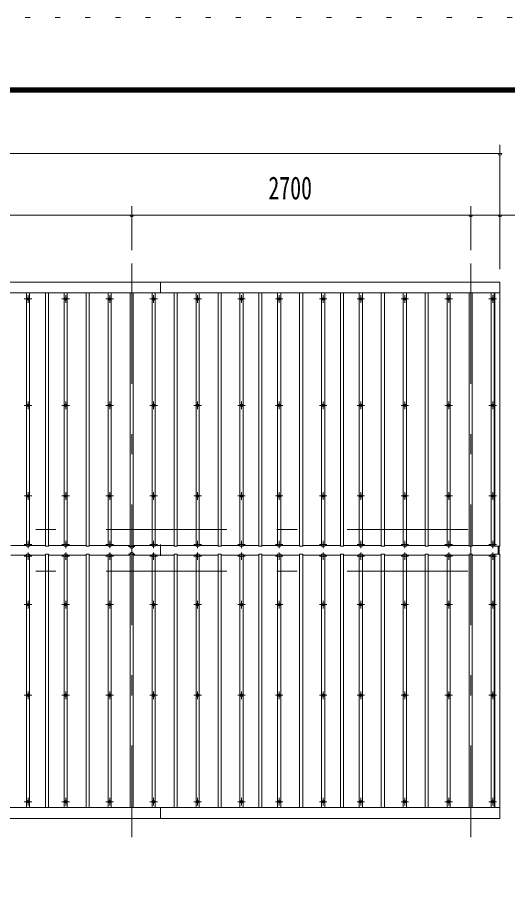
# Model space of a CAD drawing. Units: millimetres, scale not verified. Extents: x -34086 to 34091, y -14700 to 14700.
# Drawn here: x 2052 to 5953, y 7701 to 14700 of the extents above; entities that cross this region are included whole.
import ezdxf
from ezdxf.enums import TextEntityAlignment as Align

# ---------------------------------------------------------------- set-up
doc = ezdxf.new("R2010")
doc.units = ezdxf.units.MM
doc.header["$LTSCALE"] = 80
doc.linetypes.add('USER3', pattern=[24, 12, -5, 2, -5])
doc.linetypes.add('USER4', pattern=[3, 0.5, -2.5])
for name, color, linetype, lineweight in [('0-2_1-07BOLD', 7, 'Continuous', 18), ('0-3_1-27CENTER', 3, 'USER3', 18), ('0-4_1-47THIN', 4, 'Continuous', 18), ('0-5_1-57DIM', 3, 'Continuous', 18), ('0-C_F-F1PAPER', 5, 'Continuous', 18), ('0-D_F-E_J_ADD', 5, 'USER4', 18)]:
    doc.layers.add(name, color=color, linetype=linetype, lineweight=lineweight)
doc.styles.add('ＭＳ ゴシック', font='')
doc.styles.get('ＭＳ ゴシック').set_extended_font_data('MS Gothic')

msp = doc.modelspace()

# ---------------------------------------------------------------- linework, layer by layer
at = {"layer": '0-2_1-07BOLD'}
for p, q in [((-4772.68, 12592.54), (5893.32, 12592.54)), ((3190.32, 12506.79), (3190.32, 12592.54)), ((5893.32, 12592.54), (5893.32, 10489.55)), ((-4772.68, 12506.79), (5893.32, 12506.79)), ((3190.32, 10502.54), (3190.32, 10412.54)), ((5878.32, 10425.54), (5878.32, 10489.55)), ((5888.32, 10425.54), (5888.32, 10489.55)), ((5853.32, 10425.54), (5893.32, 10425.54)), ((5853.32, 8408.3), (5853.32, 10425.54)), ((-4772.68, 8408.3), (5893.32, 8408.3)), ((3190.32, 8408.3), (3190.32, 8322.54))]:
    msp.add_line(p, q, dxfattribs=at)
for points in [[(5853.32, 12506.79), (5853.32, 10489.55), (5893.32, 10489.55)], [(-4772.68, 8322.54), (5893.32, 8322.54), (5893.32, 10425.54)]]:
    msp.add_lwpolyline(points, dxfattribs=at)
for centre in [(2135.32, 12459.37), (2435.32, 12459.37), (2785.32, 12459.37), (3135.32, 12459.37), (3485.32, 12459.37), (3835.32, 12459.37), (4135.32, 12459.37), (4485.32, 12459.37), (4785.32, 12459.37), (5135.32, 12459.37), (5485.32, 12459.37), (5835.33, 12459.37), (2135.32, 11611.71), (2435.32, 11611.71), (2785.32, 11611.71), (3135.32, 11611.71), (3485.32, 11611.71), (3835.32, 11611.71), (4135.32, 11611.71), (4485.32, 11611.71), (4785.32, 11611.71), (5135.32, 11611.71), (5485.32, 11611.71), (5835.33, 11611.71), (2135.32, 10890.05), (2435.32, 10890.05), (2785.32, 10890.05), (3135.32, 10890.05), (3485.32, 10890.05), (3835.32, 10890.05), (4135.32, 10890.05), (4485.32, 10890.05), (4785.32, 10890.05), (5135.32, 10890.05), (5485.32, 10890.05), (5835.33, 10890.05), (2135.32, 10025.04), (2435.32, 10025.04), (2785.32, 10025.04), (3135.32, 10025.04), (3485.32, 10025.04), (3835.32, 10025.04), (4135.32, 10025.04), (4485.32, 10025.04), (4785.32, 10025.04), (5135.32, 10025.04), (5485.32, 10025.04), (5835.33, 10025.04), (2135.32, 9303.38), (2435.32, 9303.38), (2785.32, 9303.38), (3135.32, 9303.38), (3485.32, 9303.38), (3835.32, 9303.38), (4135.32, 9303.38), (4485.32, 9303.38), (4785.32, 9303.38), (5135.32, 9303.38), (5485.32, 9303.38), (5835.33, 9303.38), (2135.32, 8455.72), (2435.32, 8455.72), (2785.32, 8455.72), (3135.32, 8455.72), (3485.32, 8455.72), (3835.32, 8455.72), (4135.32, 8455.72), (4485.32, 8455.72), (4785.32, 8455.72), (5135.32, 8455.72), (5485.32, 8455.72), (5835.33, 8455.72)]:
    msp.add_circle(centre, 10, dxfattribs=at)
for centre, radius, start, end in [((2135.32, 10493.51), 14.5, 46.3961, 133.6039), ((2135.32, 10514.51), 14.5, 226.39838, 313.60162), ((2435.32, 10493.51), 14.5, 46.3961, 133.6039), ((2435.32, 10514.51), 14.5, 226.39838, 313.60162), ((2785.32, 10493.51), 14.5, 46.3961, 133.6039), ((2785.32, 10514.51), 14.5, 226.39838, 313.60162), ((3135.32, 10493.51), 14.5, 46.3961, 133.6039), ((3135.32, 10514.51), 14.5, 226.39838, 313.60162), ((3485.32, 10493.51), 14.5, 46.3961, 133.6039), ((3485.32, 10514.51), 14.5, 226.39838, 313.60162), ((3835.32, 10493.51), 14.5, 46.3961, 133.6039), ((3835.32, 10514.51), 14.5, 226.39838, 313.60162), ((4135.32, 10493.51), 14.5, 46.3961, 133.6039), ((4135.32, 10514.51), 14.5, 226.39838, 313.60162), ((4485.32, 10493.51), 14.5, 46.3961, 133.6039), ((4485.32, 10514.51), 14.5, 226.39838, 313.60162), ((4785.32, 10493.51), 14.5, 46.3961, 133.6039), ((4785.32, 10514.51), 14.5, 226.39838, 313.60162), ((5135.32, 10493.51), 14.5, 46.3961, 133.6039), ((5135.32, 10514.51), 14.5, 226.39838, 313.60162), ((5485.32, 10493.51), 14.5, 46.3961, 133.6039), ((5485.32, 10514.51), 14.5, 226.39838, 313.60162), ((5835.33, 10493.51), 14.5, 46.3961, 133.6039), ((5835.33, 10514.51), 14.5, 226.39838, 313.60162), ((2960.32, 10488.07), 15, 146.44803, 33.55846), ((2960.32, 10427.02), 15, 326.44154, 213.55197), ((2135.32, 10400.58), 14.5, 46.39838, 133.60162), ((2135.32, 10421.58), 14.5, 226.3961, 313.6039), ((2435.32, 10400.58), 14.5, 46.39838, 133.60162), ((2435.32, 10421.58), 14.5, 226.3961, 313.6039), ((2785.32, 10400.58), 14.5, 46.39838, 133.60162), ((2785.32, 10421.58), 14.5, 226.3961, 313.6039), ((3135.32, 10400.58), 14.5, 46.39838, 133.60162), ((3135.32, 10421.58), 14.5, 226.3961, 313.6039), ((3485.32, 10400.58), 14.5, 46.39838, 133.60162), ((3485.32, 10421.58), 14.5, 226.3961, 313.6039), ((3835.32, 10400.58), 14.5, 46.39838, 133.60162), ((3835.32, 10421.58), 14.5, 226.3961, 313.6039), ((4135.32, 10400.58), 14.5, 46.39838, 133.60162), ((4135.32, 10421.58), 14.5, 226.3961, 313.6039), ((4485.32, 10400.58), 14.5, 46.39838, 133.60162), ((4485.32, 10421.58), 14.5, 226.3961, 313.6039), ((4785.32, 10400.58), 14.5, 46.39838, 133.60162), ((4785.32, 10421.58), 14.5, 226.3961, 313.6039), ((5135.32, 10400.58), 14.5, 46.39838, 133.60162), ((5135.32, 10421.58), 14.5, 226.3961, 313.6039), ((5485.32, 10400.58), 14.5, 46.39838, 133.60162), ((5485.32, 10421.58), 14.5, 226.3961, 313.6039), ((5835.33, 10400.58), 14.5, 46.39838, 133.60162), ((5835.33, 10421.58), 14.5, 226.3961, 313.6039)]:
    msp.add_arc(centre, radius, start, end, dxfattribs=at)
at = {"layer": '0-3_1-27CENTER'}
for p, q in [((2960.32, 12742.55), (2960.32, 8172.54)), ((5660.32, 12742.55), (5660.32, 8172.54)), ((2105.32, 12459.37), (2165.32, 12459.37)), ((2135.32, 12429.37), (2135.32, 12489.37)), ((2405.32, 12459.37), (2465.32, 12459.37)), ((2435.32, 12429.37), (2435.32, 12489.37)), ((2755.32, 12459.37), (2815.32, 12459.37)), ((2785.32, 12429.37), (2785.32, 12489.37)), ((3105.32, 12459.37), (3165.32, 12459.37)), ((3135.32, 12429.37), (3135.32, 12489.37)), ((3455.32, 12459.37), (3515.32, 12459.37)), ((3485.32, 12429.37), (3485.32, 12489.37)), ((3805.32, 12459.37), (3865.32, 12459.37)), ((3835.32, 12429.37), (3835.32, 12489.37)), ((4105.32, 12459.37), (4165.32, 12459.37)), ((4135.32, 12429.37), (4135.32, 12489.37)), ((4455.32, 12459.37), (4515.32, 12459.37)), ((4485.32, 12429.37), (4485.32, 12489.37)), ((4755.32, 12459.37), (4815.32, 12459.37)), ((4785.32, 12429.37), (4785.32, 12489.37)), ((5105.32, 12459.37), (5165.32, 12459.37)), ((5135.32, 12429.37), (5135.32, 12489.37)), ((5455.32, 12459.37), (5515.32, 12459.37)), ((5485.32, 12429.37), (5485.32, 12489.37)), ((5805.32, 12459.37), (5865.33, 12459.37)), ((5835.33, 12429.37), (5835.33, 12489.37)), ((2135.32, 11581.71), (2135.32, 11641.71)), ((2435.32, 11581.71), (2435.32, 11641.71)), ((2785.32, 11581.71), (2785.32, 11641.71)), ((3135.32, 11581.71), (3135.32, 11641.71)), ((3485.32, 11581.71), (3485.32, 11641.71)), ((3835.32, 11581.71), (3835.32, 11641.71)), ((4135.32, 11581.71), (4135.32, 11641.71)), ((4485.32, 11581.71), (4485.32, 11641.71)), ((4785.32, 11581.71), (4785.32, 11641.71)), ((5135.32, 11581.71), (5135.32, 11641.71)), ((5485.32, 11581.71), (5485.32, 11641.71)), ((5835.33, 11581.71), (5835.33, 11641.71)), ((2105.32, 11611.71), (2165.32, 11611.71)), ((2405.32, 11611.71), (2465.32, 11611.71)), ((2755.32, 11611.71), (2815.32, 11611.71)), ((3105.32, 11611.71), (3165.32, 11611.71)), ((3455.32, 11611.71), (3515.32, 11611.71)), ((3805.32, 11611.71), (3865.32, 11611.71)), ((4105.32, 11611.71), (4165.32, 11611.71)), ((4455.32, 11611.71), (4515.32, 11611.71)), ((4755.32, 11611.71), (4815.32, 11611.71)), ((5105.32, 11611.71), (5165.32, 11611.71)), ((5455.32, 11611.71), (5515.32, 11611.71)), ((5805.32, 11611.71), (5865.33, 11611.71)), ((2135.32, 10860.05), (2135.32, 10920.05)), ((2435.32, 10860.05), (2435.32, 10920.05)), ((2785.32, 10860.05), (2785.32, 10920.05)), ((3135.32, 10860.05), (3135.32, 10920.05)), ((3485.32, 10860.05), (3485.32, 10920.05)), ((3835.32, 10860.05), (3835.32, 10920.05)), ((4135.32, 10860.05), (4135.32, 10920.05)), ((4485.32, 10860.05), (4485.32, 10920.05)), ((4785.32, 10860.05), (4785.32, 10920.05)), ((5135.32, 10860.05), (5135.32, 10920.05)), ((5485.32, 10860.05), (5485.32, 10920.05)), ((5835.33, 10860.05), (5835.33, 10920.05)), ((2105.32, 10890.05), (2165.32, 10890.05)), ((2405.32, 10890.05), (2465.32, 10890.05)), ((2755.32, 10890.05), (2815.32, 10890.05)), ((3105.32, 10890.05), (3165.32, 10890.05)), ((3455.32, 10890.05), (3515.32, 10890.05)), ((3805.32, 10890.05), (3865.32, 10890.05)), ((4105.32, 10890.05), (4165.32, 10890.05)), ((4455.32, 10890.05), (4515.32, 10890.05)), ((4755.32, 10890.05), (4815.32, 10890.05)), ((5105.32, 10890.05), (5165.32, 10890.05)), ((5455.32, 10890.05), (5515.32, 10890.05)), ((5805.32, 10890.05), (5865.33, 10890.05)), ((-4922.68, 10622.54), (6043.32, 10622.54)), ((2105.32, 10504.02), (2165.32, 10504.02)), ((2135.32, 10474.02), (2135.32, 10534.02)), ((2405.32, 10504.02), (2465.32, 10504.02)), ((2435.32, 10474.02), (2435.32, 10534.02)), ((2755.32, 10504.02), (2815.32, 10504.02)), ((2785.32, 10474.02), (2785.32, 10534.02)), ((3105.32, 10504.02), (3165.32, 10504.02)), ((3135.32, 10474.02), (3135.32, 10534.02)), ((3455.32, 10504.02), (3515.32, 10504.02)), ((3485.32, 10474.02), (3485.32, 10534.02)), ((3805.32, 10504.02), (3865.32, 10504.02)), ((3835.32, 10474.02), (3835.32, 10534.02)), ((4105.32, 10504.02), (4165.32, 10504.02)), ((4135.32, 10474.02), (4135.32, 10534.02)), ((4455.32, 10504.02), (4515.32, 10504.02)), ((4485.32, 10474.02), (4485.32, 10534.02)), ((4755.32, 10504.02), (4815.32, 10504.02)), ((4785.32, 10474.02), (4785.32, 10534.02)), ((5105.32, 10504.02), (5165.32, 10504.02)), ((5135.32, 10474.02), (5135.32, 10534.02)), ((5455.32, 10504.02), (5515.32, 10504.02)), ((5485.32, 10474.02), (5485.32, 10534.02)), ((5805.32, 10504.02), (5865.33, 10504.02)), ((5835.33, 10474.02), (5835.33, 10534.02)), ((2135.32, 10441.07), (2135.32, 10381.07)), ((2435.32, 10441.07), (2435.32, 10381.07)), ((2785.32, 10441.07), (2785.32, 10381.07)), ((2935.32, 10488.07), (2985.32, 10488.07)), ((3135.32, 10441.07), (3135.32, 10381.07)), ((3485.32, 10441.07), (3485.32, 10381.07)), ((3835.32, 10441.07), (3835.32, 10381.07)), ((4135.32, 10441.07), (4135.32, 10381.07)), ((4485.32, 10441.07), (4485.32, 10381.07)), ((4785.32, 10441.07), (4785.32, 10381.07)), ((5135.32, 10441.07), (5135.32, 10381.07)), ((5485.32, 10441.07), (5485.32, 10381.07)), ((5835.33, 10441.07), (5835.33, 10381.07)), ((2105.32, 10411.07), (2165.32, 10411.07)), ((2405.32, 10411.07), (2465.32, 10411.07)), ((2755.32, 10411.07), (2815.32, 10411.07)), ((2935.32, 10427.02), (2985.32, 10427.02)), ((3105.32, 10411.07), (3165.32, 10411.07)), ((3455.32, 10411.07), (3515.32, 10411.07)), ((3805.32, 10411.07), (3865.32, 10411.07)), ((4105.32, 10411.07), (4165.32, 10411.07)), ((4455.32, 10411.07), (4515.32, 10411.07)), ((4755.32, 10411.07), (4815.32, 10411.07)), ((5105.32, 10411.07), (5165.32, 10411.07)), ((5455.32, 10411.07), (5515.32, 10411.07)), ((5805.32, 10411.07), (5865.33, 10411.07)), ((-4922.68, 10292.54), (6043.32, 10292.54)), ((2105.32, 10025.04), (2165.32, 10025.04)), ((2135.32, 10055.04), (2135.32, 9995.04)), ((2405.32, 10025.04), (2465.32, 10025.04)), ((2435.32, 10055.04), (2435.32, 9995.04)), ((2755.32, 10025.04), (2815.32, 10025.04)), ((2785.32, 10055.04), (2785.32, 9995.04)), ((3105.32, 10025.04), (3165.32, 10025.04)), ((3135.32, 10055.04), (3135.32, 9995.04)), ((3455.32, 10025.04), (3515.32, 10025.04)), ((3485.32, 10055.04), (3485.32, 9995.04)), ((3805.32, 10025.04), (3865.32, 10025.04)), ((3835.32, 10055.04), (3835.32, 9995.04)), ((4105.32, 10025.04), (4165.32, 10025.04)), ((4135.32, 10055.04), (4135.32, 9995.04)), ((4455.32, 10025.04), (4515.32, 10025.04)), ((4485.32, 10055.04), (4485.32, 9995.04)), ((4755.32, 10025.04), (4815.32, 10025.04)), ((4785.32, 10055.04), (4785.32, 9995.04)), ((5105.32, 10025.04), (5165.32, 10025.04)), ((5135.32, 10055.04), (5135.32, 9995.04)), ((5455.32, 10025.04), (5515.32, 10025.04)), ((5485.32, 10055.04), (5485.32, 9995.04)), ((5805.32, 10025.04), (5865.33, 10025.04)), ((5835.33, 10055.04), (5835.33, 9995.04)), ((2135.32, 9333.38), (2135.32, 9273.38)), ((2435.32, 9333.38), (2435.32, 9273.38)), ((2785.32, 9333.38), (2785.32, 9273.38)), ((3135.32, 9333.38), (3135.32, 9273.38)), ((3485.32, 9333.38), (3485.32, 9273.38)), ((3835.32, 9333.38), (3835.32, 9273.38)), ((4135.32, 9333.38), (4135.32, 9273.38)), ((4485.32, 9333.38), (4485.32, 9273.38)), ((4785.32, 9333.38), (4785.32, 9273.38)), ((5135.32, 9333.38), (5135.32, 9273.38)), ((5485.32, 9333.38), (5485.32, 9273.38)), ((5835.33, 9333.38), (5835.33, 9273.38)), ((2105.32, 9303.38), (2165.32, 9303.38)), ((2405.32, 9303.38), (2465.32, 9303.38)), ((2755.32, 9303.38), (2815.32, 9303.38)), ((3105.32, 9303.38), (3165.32, 9303.38)), ((3455.32, 9303.38), (3515.32, 9303.38)), ((3805.32, 9303.38), (3865.32, 9303.38)), ((4105.32, 9303.38), (4165.32, 9303.38)), ((4455.32, 9303.38), (4515.32, 9303.38)), ((4755.32, 9303.38), (4815.32, 9303.38)), ((5105.32, 9303.38), (5165.32, 9303.38)), ((5455.32, 9303.38), (5515.32, 9303.38)), ((5805.32, 9303.38), (5865.33, 9303.38)), ((2135.32, 8485.72), (2135.32, 8425.72)), ((2435.32, 8485.72), (2435.32, 8425.72)), ((2785.32, 8485.72), (2785.32, 8425.72)), ((3135.32, 8485.72), (3135.32, 8425.72)), ((3485.32, 8485.72), (3485.32, 8425.72)), ((3835.32, 8485.72), (3835.32, 8425.72)), ((4135.32, 8485.72), (4135.32, 8425.72)), ((4485.32, 8485.72), (4485.32, 8425.72)), ((4785.32, 8485.72), (4785.32, 8425.72)), ((5135.32, 8485.72), (5135.32, 8425.72)), ((5485.32, 8485.72), (5485.32, 8425.72)), ((5835.33, 8485.72), (5835.33, 8425.72)), ((2105.32, 8455.72), (2165.32, 8455.72)), ((2405.32, 8455.72), (2465.32, 8455.72)), ((2755.32, 8455.72), (2815.32, 8455.72)), ((3105.32, 8455.72), (3165.32, 8455.72)), ((3455.32, 8455.72), (3515.32, 8455.72)), ((3805.32, 8455.72), (3865.32, 8455.72)), ((4105.32, 8455.72), (4165.32, 8455.72)), ((4455.32, 8455.72), (4515.32, 8455.72)), ((4755.32, 8455.72), (4815.32, 8455.72)), ((5105.32, 8455.72), (5165.32, 8455.72)), ((5455.32, 8455.72), (5515.32, 8455.72)), ((5805.32, 8455.72), (5865.33, 8455.72))]:
    msp.add_line(p, q, dxfattribs=at)
at = {"layer": '0-4_1-47THIN'}
for p, q in [((2122.82, 10489.55), (2122.82, 12506.79)), ((2272.82, 10489.55), (2272.82, 12506.79)), ((2297.82, 10489.55), (2297.82, 12506.79)), ((2422.82, 10489.55), (2422.82, 12506.79)), ((2597.82, 10489.55), (2597.82, 12506.79)), ((2772.82, 10489.55), (2772.82, 12506.79)), ((2947.82, 10489.55), (2947.82, 12506.79)), ((3122.82, 10489.55), (3122.82, 12506.79)), ((3297.82, 10489.55), (3297.82, 12506.79)), ((3472.82, 10489.55), (3472.82, 12506.79)), ((3497.82, 10489.55), (3497.82, 12506.79)), ((3647.82, 10489.55), (3647.82, 12506.79)), ((3672.82, 10489.55), (3672.82, 12506.79)), ((3822.82, 10489.55), (3822.82, 12506.79)), ((3972.82, 10489.55), (3972.82, 12506.79)), ((4122.82, 10489.55), (4122.82, 12506.79)), ((4147.83, 10489.55), (4147.83, 12506.79)), ((4297.82, 10489.55), (4297.82, 12506.79)), ((4322.82, 10489.55), (4322.82, 12506.79)), ((4472.82, 10489.55), (4472.82, 12506.79)), ((4622.82, 10489.55), (4622.82, 12506.79)), ((4647.82, 10489.55), (4647.82, 12506.79)), ((4772.82, 10489.55), (4772.82, 12506.79)), ((4797.82, 10489.55), (4797.82, 12506.79)), ((4947.82, 10489.55), (4947.82, 12506.79)), ((5122.82, 10489.55), (5122.82, 12506.79)), ((5297.82, 10489.55), (5297.82, 12506.79)), ((5472.82, 10489.55), (5472.82, 12506.79)), ((5497.82, 10489.55), (5497.82, 12506.79)), ((5647.83, 10489.55), (5647.83, 12506.79)), ((5822.82, 10489.55), (5822.82, 12506.79)), ((5847.83, 10489.55), (5847.83, 12506.79)), ((5853.32, 10504.55), (5847.83, 10504.55)), ((1997.82, 10495.58), (2122.82, 10495.58)), ((2272.82, 10495.58), (2147.82, 10495.58)), ((2272.82, 10489.55), (2297.82, 10489.55)), ((2297.82, 10495.58), (2422.82, 10495.58)), ((2597.82, 10495.58), (2447.82, 10495.58)), ((2622.82, 10495.58), (2772.82, 10495.58)), ((2947.82, 10495.58), (2797.82, 10495.58)), ((2972.82, 10495.58), (3122.82, 10495.58)), ((3297.82, 10495.58), (3147.82, 10495.58)), ((3322.82, 10495.58), (3472.82, 10495.58)), ((3472.82, 10489.55), (3497.82, 10489.55)), ((3647.82, 10495.58), (3497.82, 10495.58)), ((3647.82, 10489.55), (3672.82, 10489.55)), ((3672.82, 10495.58), (3822.82, 10495.58)), ((3972.82, 10495.58), (3847.82, 10495.58)), ((3997.82, 10495.58), (4122.82, 10495.58)), ((4122.82, 10489.55), (4147.83, 10489.55)), ((4297.82, 10495.58), (4147.83, 10495.58)), ((4297.82, 10489.55), (4322.82, 10489.55)), ((4322.82, 10495.58), (4472.82, 10495.58)), ((4622.82, 10495.58), (4497.82, 10495.58)), ((4622.82, 10489.55), (4647.82, 10489.55)), ((4647.82, 10495.58), (4772.82, 10495.58)), ((4772.82, 10489.55), (4797.82, 10489.55)), ((4947.82, 10495.58), (4797.82, 10495.58)), ((4972.82, 10495.58), (5122.82, 10495.58)), ((5297.82, 10495.58), (5147.82, 10495.58)), ((5322.82, 10495.58), (5472.82, 10495.58)), ((5472.82, 10489.55), (5497.82, 10489.55)), ((5647.82, 10495.58), (5497.82, 10495.58)), ((5672.82, 10495.58), (5822.82, 10495.58)), ((5822.82, 10489.55), (5847.83, 10489.55)), ((1997.82, 10419.51), (2122.82, 10419.51)), ((2122.82, 10425.54), (2147.82, 10425.54)), ((2122.82, 10425.54), (2122.82, 8408.3)), ((2147.82, 10425.54), (2147.82, 8408.3)), ((2272.82, 10419.51), (2147.82, 10419.51)), ((2272.82, 10425.54), (2297.82, 10425.54)), ((2272.82, 10425.54), (2272.82, 8408.3)), ((2297.82, 10425.54), (2297.82, 8408.3)), ((2297.82, 10419.51), (2422.82, 10419.51)), ((2422.82, 10425.54), (2447.82, 10425.54)), ((2422.82, 10425.54), (2422.82, 8408.3)), ((2447.82, 10425.54), (2447.82, 8408.3)), ((2597.82, 10419.51), (2447.82, 10419.51)), ((2597.82, 10425.54), (2622.82, 10425.54)), ((2597.82, 10425.54), (2597.82, 8408.3)), ((2622.82, 10425.54), (2622.82, 8408.3)), ((2622.82, 10419.51), (2772.82, 10419.51)), ((2772.82, 10425.54), (2797.82, 10425.54)), ((2772.82, 10425.54), (2772.82, 8408.3)), ((2797.82, 10425.54), (2797.82, 8408.3)), ((2947.82, 10419.51), (2797.82, 10419.51)), ((2947.82, 10425.54), (2972.82, 10425.54)), ((2947.82, 10425.54), (2947.82, 8408.3)), ((2972.82, 10425.54), (2972.82, 8408.3)), ((2972.82, 10419.51), (3122.82, 10419.51)), ((3122.82, 10425.54), (3147.82, 10425.54)), ((3122.82, 10425.54), (3122.82, 8408.3)), ((3147.82, 10425.54), (3147.82, 8408.3)), ((3297.82, 10419.51), (3147.82, 10419.51)), ((3297.82, 10425.54), (3322.82, 10425.54)), ((3297.82, 10425.54), (3297.82, 8408.3)), ((3322.82, 10425.54), (3322.82, 8408.3)), ((3322.82, 10419.51), (3472.82, 10419.51)), ((3472.82, 10425.54), (3497.82, 10425.54)), ((3472.82, 10425.54), (3472.82, 8408.3)), ((3497.82, 10425.54), (3497.82, 8408.3)), ((3647.82, 10419.51), (3497.82, 10419.51)), ((3647.82, 10425.54), (3672.82, 10425.54)), ((3647.82, 10425.54), (3647.82, 8408.3)), ((3672.82, 10425.54), (3672.82, 8408.3)), ((3672.82, 10419.51), (3822.82, 10419.51)), ((3822.82, 10425.54), (3847.82, 10425.54)), ((3822.82, 10425.54), (3822.82, 8408.3)), ((3847.82, 10425.54), (3847.82, 8408.3)), ((3972.82, 10419.51), (3847.82, 10419.51)), ((3972.82, 10425.54), (3997.82, 10425.54)), ((3972.82, 10425.54), (3972.82, 8408.3)), ((3997.82, 10425.54), (3997.82, 8408.3)), ((3997.82, 10419.51), (4122.82, 10419.51)), ((4122.82, 10425.54), (4147.83, 10425.54)), ((4122.82, 10425.54), (4122.82, 8408.3)), ((4147.83, 10425.54), (4147.83, 8408.3)), ((4297.82, 10419.51), (4147.83, 10419.51)), ((4297.82, 10425.54), (4322.82, 10425.54)), ((4297.82, 10425.54), (4297.82, 8408.3)), ((4322.82, 10425.54), (4322.82, 8408.3)), ((4322.82, 10419.51), (4472.82, 10419.51)), ((4472.82, 10425.54), (4497.82, 10425.54)), ((4472.82, 10425.54), (4472.82, 8408.3)), ((4497.82, 10425.54), (4497.82, 8408.3)), ((4622.82, 10419.51), (4497.82, 10419.51)), ((4622.82, 10425.54), (4647.82, 10425.54)), ((4622.82, 10425.54), (4622.82, 8408.3)), ((4647.82, 10425.54), (4647.82, 8408.3)), ((4647.82, 10419.51), (4772.82, 10419.51)), ((4772.82, 10425.54), (4797.82, 10425.54)), ((4772.82, 10425.54), (4772.82, 8408.3)), ((4797.82, 10425.54), (4797.82, 8408.3)), ((4947.82, 10419.51), (4797.82, 10419.51)), ((4947.82, 10425.54), (4972.82, 10425.54)), ((4947.82, 10425.54), (4947.82, 8408.3)), ((4972.82, 10425.54), (4972.82, 8408.3)), ((4972.82, 10419.51), (5122.82, 10419.51)), ((5122.82, 10425.54), (5147.82, 10425.54)), ((5122.82, 10425.54), (5122.82, 8408.3)), ((5147.82, 10425.54), (5147.82, 8408.3)), ((5297.82, 10419.51), (5147.82, 10419.51)), ((5297.82, 10425.54), (5322.82, 10425.54)), ((5297.82, 10425.54), (5297.82, 8408.3)), ((5322.82, 10425.54), (5322.82, 8408.3)), ((5322.82, 10419.51), (5472.82, 10419.51)), ((5472.82, 10425.54), (5497.82, 10425.54)), ((5472.82, 10425.54), (5472.82, 8408.3)), ((5497.82, 10425.54), (5497.82, 8408.3)), ((5647.82, 10419.51), (5497.82, 10419.51)), ((5647.83, 10425.54), (5672.82, 10425.54)), ((5647.83, 10425.54), (5647.83, 8408.3)), ((5672.82, 10425.54), (5672.82, 8408.3)), ((5672.82, 10419.51), (5822.82, 10419.51)), ((5822.82, 10425.54), (5822.82, 8408.3)), ((5853.32, 10410.54), (5847.83, 10410.54))]:
    msp.add_line(p, q, dxfattribs=at)
for points in [[(2122.82, 10489.55), (2147.82, 10489.55), (2147.82, 12506.79)], [(2422.82, 10489.55), (2447.82, 10489.55), (2447.82, 12506.79)], [(2597.82, 10489.55), (2622.82, 10489.55), (2622.82, 12506.79)], [(2772.82, 10489.55), (2797.82, 10489.55), (2797.82, 12506.79)], [(2947.82, 10489.55), (2972.82, 10489.55), (2972.82, 12506.79)], [(3122.82, 10489.55), (3147.82, 10489.55), (3147.82, 12506.79)], [(3297.82, 10489.55), (3322.82, 10489.55), (3322.82, 12506.79)], [(3822.82, 10489.55), (3847.82, 10489.55), (3847.82, 12506.79)], [(3972.82, 10489.55), (3997.82, 10489.55), (3997.82, 12506.79)], [(4472.82, 10489.55), (4497.82, 10489.55), (4497.82, 12506.79)], [(4947.82, 10489.55), (4972.82, 10489.55), (4972.82, 12506.79)], [(5122.82, 10489.55), (5147.82, 10489.55), (5147.82, 12506.79)], [(5297.82, 10489.55), (5322.82, 10489.55), (5322.82, 12506.79)], [(5647.83, 10489.55), (5672.82, 10489.55), (5672.82, 12506.79)], [(5822.82, 10425.54), (5847.83, 10425.54), (5847.83, 8408.3)]]:
    msp.add_lwpolyline(points, dxfattribs=at)
at = {"layer": '0-5_1-57DIM'}
for p, q in [((5893.32, 12697.54), (5893.32, 13687.54)), ((-4772.68, 13617.54), (5893.32, 13617.54)), ((5907.32, 13617.54), (5879.32, 13617.54)), ((2960.32, 12847.54), (2960.32, 13197.54)), ((5660.32, 12847.54), (5660.32, 13197.54)), ((-5322.18, 13127.54), (6442.82, 13127.54)), ((2974.32, 13127.54), (2946.32, 13127.54)), ((5674.32, 13127.54), (5646.32, 13127.54)), ((5907.32, 13127.54), (5879.32, 13127.54))]:
    msp.add_line(p, q, dxfattribs=at)
for centre in [(5893.32, 13617.54), (2960.32, 13127.54), (5660.32, 13127.54), (5893.32, 13127.54)]:
    msp.add_arc(centre, 14, 180, 0, dxfattribs=at)
at = {"layer": '0-C_F-F1PAPER'}
for p, q in [((-6789.13, 14140), (33390.86, 14140)), ((-6785.63, 14136.5), (33387.36, 14136.5)), ((-6782.13, 14133), (33383.86, 14133)), ((-6778.63, 14129.5), (33380.36, 14129.5)), ((-6775.13, 14126), (33376.86, 14126)), ((-6771.63, 14122.5), (33373.36, 14122.5)), ((-6768.13, 14119), (33369.86, 14119)), ((-6764.63, 14115.5), (33366.37, 14115.5)), ((-6761.13, 14112), (33362.86, 14112)), ((-6757.63, 14108.5), (33359.36, 14108.5)), ((-6754.13, 14105), (33355.86, 14105))]:
    msp.add_line(p, q, dxfattribs=at)
at = {"layer": '0-D_F-E_J_ADD'}
msp.add_lwpolyline([(-7489.13, -14700), (-7489.13, 14700), (34090.87, 14700)], dxfattribs=at)

# ---------------------------------------------------------------- texts
at = {"layer": '0-5_1-57DIM', "color": 7, "style": 'ＭＳ ゴシック', "width": 0.7}
msp.add_text('2700', height=182.3, dxfattribs=at).set_placement((4049.08, 13197.54), align=Align.BOTTOM_LEFT)

doc.saveas('drawing.dxf')
